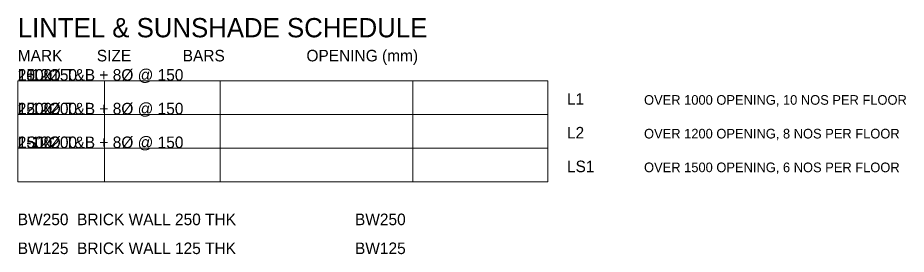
# Model space of a CAD drawing. Extents: x -3200 to 1422622, y -1410602 to 19050.
# Drawn here: x 400000 to 418442, y -1203603 to -1198694 of the extents above; entities that cross this region are included whole.
import ezdxf

# ---------------------------------------------------------------- set-up
doc = ezdxf.new("R2010")
doc.units = 0
doc.layers.get('0').update_dxf_attribs({"lineweight": 0, "plot": 0})
for name, color, linetype, lineweight, plot in [('Sheet', 7, 'Continuous', 0, False), ('Text-1', 7, 'Continuous', 0, False), ('Text-2', 7, 'Continuous', 0, False)]:
    doc.layers.add(name, color=color, linetype=linetype, lineweight=lineweight, plot=plot)

# ---------------------------------------------------------------- blocks, each defined once
blk = doc.blocks.new('LINTEL_ROW')
for p, q in [((0, 0), (11000, 0)), ((0, 0), (0, -700)), ((1800, 0), (1800, -700)), ((4200, 0), (4200, -700)), ((8200, 0), (8200, -700)), ((11000, 0), (11000, -700)), ((0, -700), (11000, -700))]:
    blk.add_line(p, q)
at = {"layer": 'Text-1'}
for tag in ['SIZE', 'OPENING', 'BARS', 'MARK']:
    blk.add_attdef(tag, (0, 0), '', height=240, dxfattribs=at)

msp = doc.modelspace()

# ---------------------------------------------------------------- block references
for p, values in [((400000, -1200000), {'MARK': 'L1', 'SIZE': '250x150', 'BARS': '2-12%%C T&B + 8%%C @ 150', 'OPENING': '1000'}), ((400000, -1200700), {'MARK': 'L2', 'SIZE': '250x200', 'BARS': '2-12%%C T&B + 8%%C @ 150', 'OPENING': '1200'}), ((400000, -1201400), {'MARK': 'LS1', 'SIZE': '250x200', 'BARS': '2-12%%C T&B + 8%%C @ 150', 'OPENING': '1500'})]:
    msp.add_blockref('LINTEL_ROW', p).add_auto_attribs(values)

# ---------------------------------------------------------------- texts
at = {"layer": 'Sheet'}
msp.add_text('LINTEL & SUNSHADE SCHEDULE', height=400, dxfattribs=at).set_placement((400000, -1199100))
at = {"layer": 'Text-1'}
for s, p in [('MARK        SIZE            BARS                   OPENING (mm)', (400000, -1199600)), ('L1', (411400, -1200500)), ('L2', (411400, -1201200)), ('LS1', (411400, -1201900)), ('BW250  BRICK WALL 250 THK', (400000, -1203000)), ('BW250', (407000, -1203000)), ('BW125  BRICK WALL 125 THK', (400000, -1203600)), ('BW125', (407000, -1203600))]:
    msp.add_text(s, height=240, dxfattribs=at).set_placement(p)
at = {"layer": 'Text-2'}
for s, p in [('OVER 1000 OPENING, 10 NOS PER FLOOR', (413000, -1200500)), ('OVER 1200 OPENING, 8 NOS PER FLOOR', (413000, -1201200)), ('OVER 1500 OPENING, 6 NOS PER FLOOR', (413000, -1201900))]:
    msp.add_text(s, height=200, dxfattribs=at).set_placement(p)

doc.saveas('drawing.dxf')
